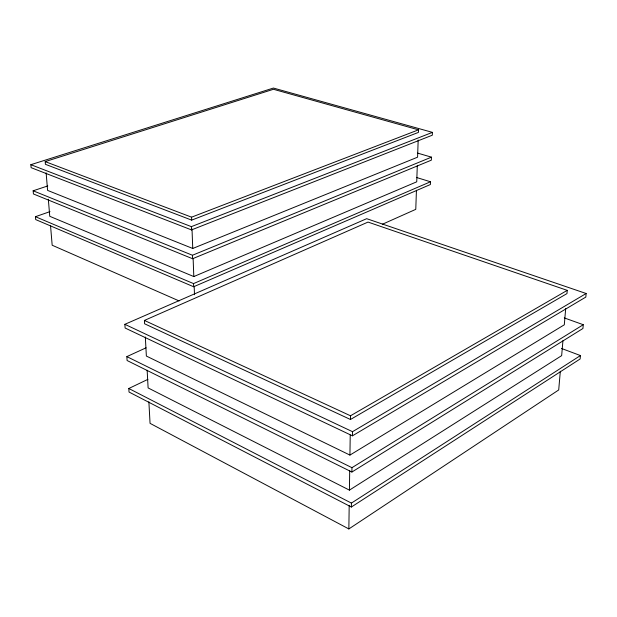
<?xml version="1.0" encoding="UTF-8"?>
<svg xmlns="http://www.w3.org/2000/svg" width="617" height="617" viewBox="0 0 617 617"><rect width="100%" height="100%" fill="white"/><g stroke="black" fill="none" stroke-linecap="round" stroke-linejoin="round"><path stroke-width="0.93" d="M148.874 401.783L150.054 423.347L348.852 528.946L349.191 505.346M147.147 370.223L148.111 387.931L349.415 490.129L349.7 470.918M145.327 337.013L146.368 356.063L349.932 455.084L350.225 435.031M350.448 419.491L350.502 415.781L567.254 290.36L566.977 293.599L350.448 419.491L144.602 323.794L144.417 320.431L368.017 222.081L567.254 290.36M147.895 379.355L128.814 388.494L129.03 392.042L351.358 507.027L351.42 503.102L580.435 355.554L561.478 348.451M351.898 472.036L351.96 467.678L583.273 324.712L582.926 328.499L351.898 472.036L127.094 360.521L126.855 356.611L146.067 347.811M352.454 435.818L352.515 431.684L586.15 293.507L585.818 297.085L352.454 435.818L125.104 328.02L124.873 324.318L366.683 218.68L586.15 293.507M416.436 190.275L415.773 209.348L382.347 224.272M417.285 165.842L416.73 181.814L193.807 276.57L49.761 216.297L48.334 199.252M418.179 140.005L417.586 157.188L192.751 248.474L47.594 190.398L46.128 172.837M418.534 129.832L418.442 132.4L191.679 220.115L45.419 164.315L45.195 161.608L273.462 89.288L418.534 129.832L191.571 217.169L45.195 161.608M416.683 177.534L430.496 181.776L430.388 184.522L193.653 286.751L35.686 219.583L35.431 216.698L50 211.623M417.616 153.101L431.46 157.158L431.345 160.165L192.589 258.731L33.434 193.962L33.148 190.792L47.779 185.933M432.432 132.37L432.316 135.2L191.501 229.91L31.112 167.67L30.85 164.685L273.416 88.054L432.432 132.37L191.378 226.64L30.85 164.685M560.313 371.241L558.709 389.952L348.852 528.946M562.935 340.715L561.655 355.647L349.415 490.129M565.689 308.608L564.3 324.804L349.932 455.084M580.435 355.554L580.119 358.978L351.358 507.027M35.431 216.698L193.53 283.596L430.496 181.776M33.148 190.792L192.458 255.253L431.46 157.158M564.277 317.909L583.273 324.712M179.123 300.934L52.175 245.227L50.54 225.691M144.417 320.431L350.502 415.781M124.873 324.318L352.515 431.684M126.855 356.611L351.96 467.678M128.814 388.494L351.42 503.102M191.571 217.169L191.679 220.115M192.01 228.938L192.751 248.474M193.129 258.554L193.807 276.57M194.17 286.28L194.494 294.741M191.378 226.64L191.501 229.91M192.458 255.253L192.589 258.731M193.53 283.596L193.653 286.751"/></g></svg>
